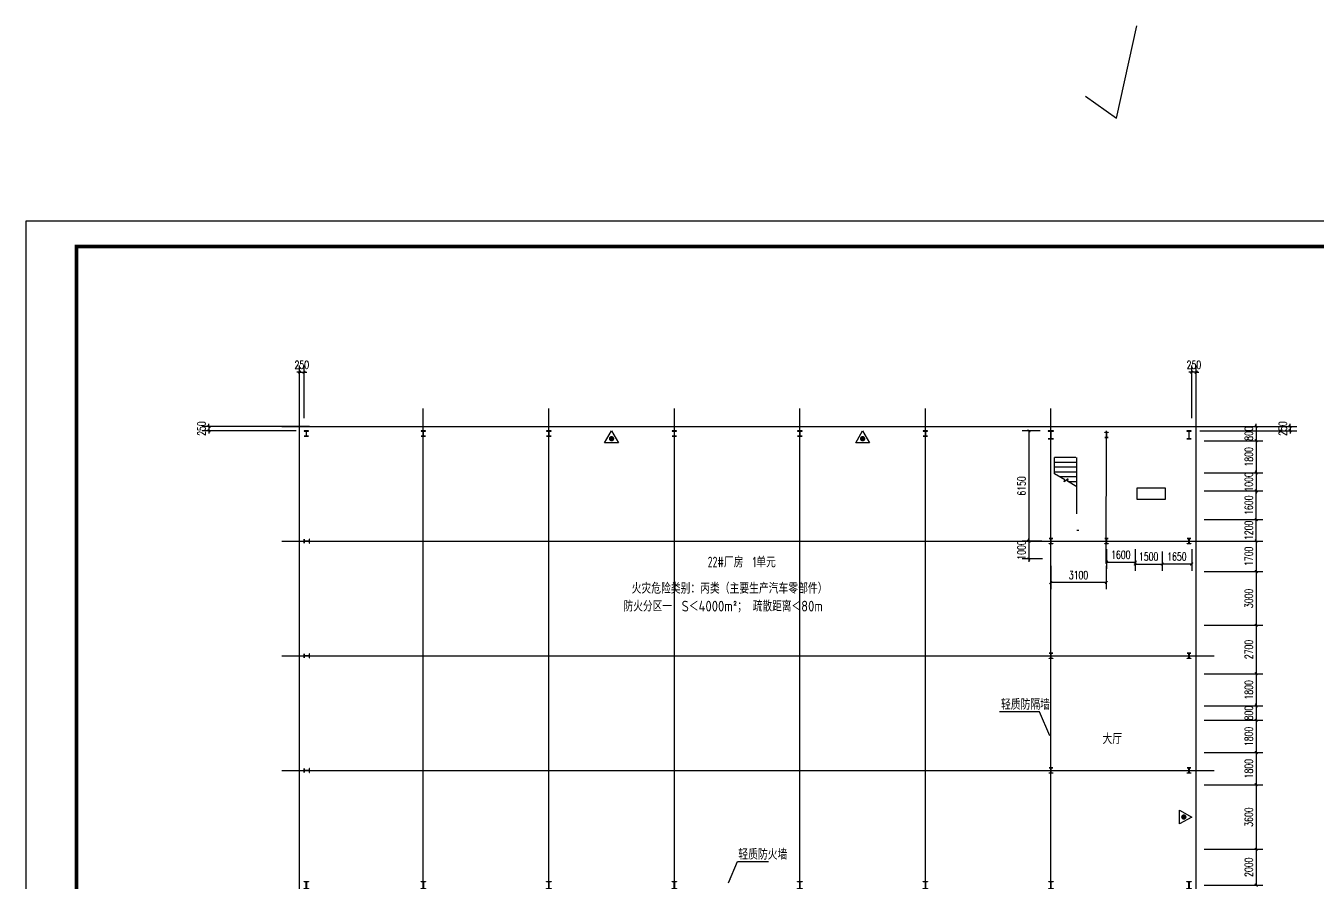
# Model space of a CAD drawing. Extents: x 180850 to 1399066, y 48356 to 327880.
# Drawn here: x 307089 to 379159, y 280041 to 327880 of the extents above; entities that cross this region are included whole.
import ezdxf
from ezdxf.enums import TextEntityAlignment as Align

# ---------------------------------------------------------------- set-up
doc = ezdxf.new("R2010")
doc.units = 0
doc.header["$LTSCALE"] = 1000
for name, color, linetype in [('AXIS', 3, 'Continuous'), ('DOTE', 1, 'Continuous'), ('GZ', 50, 'Continuous'), ('Gzd', 1, 'Continuous'), ('LVTRY', 6, 'Continuous'), ('PUB_TITLE', 4, 'Continuous'), ('REIN', 1, 'Continuous'), ('STAIR', 2, 'Continuous'), ('TEXT', 7, 'Continuous')]:
    doc.layers.add(name, color=color, linetype=linetype)
doc.styles.add('_TCH_DIM_T3', font='SIMPLEX', dxfattribs={"width": 0.705882, "bigfont": 'GBCBIG'})
doc.styles.get("Standard").update_dxf_attribs({"font": 'gbenor.shx', "bigfont": 'gbcbig.shx'})
doc.styles.add('TSSD_Norm', font='tssdeng.shx', dxfattribs={"bigfont": 'hztxt.shx'})
doc.dimstyles.new('_TCH_ARCH&&150', dxfattribs={"dimtxt": 446.25, "dimasz": 150, "dimexe": 375, "dimexo": 450, "dimgap": 189.375, "dimtad": 1, "dimdec": 0, "dimzin": 0, "dimdsep": 46, "dimtxsty": '_TCH_DIM_T3', "dimblk": 'ARCHTICK', "dimcen": 0.09, "dimclrd": 3, "dimclre": 3, "dimclrt": 7, "dimazin": 2, "dimtfac": 1, "dimtdec": 0, "dimtix": 1, "dimtmove": 2, "dimatfit": 3, "dimfxl": 1, "dimtolj": 1, "dimtzin": 0, "dimarcsym": 0})
doc.dimstyles.new('TCH-200-1', dxfattribs={"dimtxt": 595, "dimasz": 200, "dimexe": 500, "dimexo": 600, "dimgap": 252.5, "dimtad": 1, "dimdec": 0, "dimzin": 0, "dimdsep": 46, "dimtxsty": '_TCH_DIM_T3', "dimblk": 'ARCHTICK', "dimcen": 0.09, "dimclrd": 3, "dimclre": 3, "dimclrt": 7, "dimazin": 2, "dimtfac": 1, "dimtdec": 0, "dimtix": 1, "dimtmove": 2, "dimatfit": 3, "dimfxl": 1, "dimtolj": 1, "dimtzin": 0, "dimarcsym": 0})

# ---------------------------------------------------------------- blocks, each defined once
blk = doc.blocks.new('_ArchTick')
at = {"color": 0, "linetype": 'ByBlock', "const_width": 0.4}
blk.add_lwpolyline([(-0.5, -0.5), (0.5, 0.5)], dxfattribs=at)
blk = doc.blocks.new('*D475')
at = {"color": 3, "lineweight": -2, "transparency": 16777216}
for p, q in [((322356, 308555), (322206, 308555)), ((322356, 305980), (322356, 308930)), ((322356, 308555), (322606, 308555)), ((322606, 305980), (322606, 308930)), ((322606, 308555), (322756, 308555))]:
    blk.add_line(p, q, dxfattribs=at)
at = {"layer": 'Defpoints', "color": 0, "transparency": 16777216}
for p in [(322606, 308555), (322356, 305530), (322606, 305530)]:
    blk.add_point(p, dxfattribs=at)
at = {"color": 3, "lineweight": -2, "transparency": 16777216, "xscale": 150, "yscale": 150, "zscale": 150}
blk.add_blockref('_ArchTick', (322356, 308555), dxfattribs=at)
at = {"color": 3, "lineweight": -2, "transparency": 16777216, "xscale": 150, "yscale": 150, "zscale": 150, "rotation": 180}
blk.add_blockref('_ArchTick', (322606, 308555), dxfattribs=at)
at = {"color": 7, "transparency": 16777216, "insert": (322481, 308967), "char_height": 446.2, "attachment_point": 5, "style": '_TCH_DIM_T3'}
blk.add_mtext('\\A1;250', dxfattribs=at)
blk = doc.blocks.new('*D476')
at = {"color": 3, "lineweight": -2, "transparency": 16777216}
for p, q in [((372106, 308555), (371956, 308555)), ((372106, 305980), (372106, 308930)), ((372356, 308555), (372106, 308555)), ((372356, 305980), (372356, 308930)), ((372356, 308555), (372506, 308555))]:
    blk.add_line(p, q, dxfattribs=at)
at = {"layer": 'Defpoints', "color": 0, "transparency": 16777216}
for p in [(372106, 308555), (372106, 305530), (372356, 305530)]:
    blk.add_point(p, dxfattribs=at)
at = {"color": 3, "lineweight": -2, "transparency": 16777216, "xscale": 150, "yscale": 150, "zscale": 150}
blk.add_blockref('_ArchTick', (372106, 308555), dxfattribs=at)
at = {"color": 3, "lineweight": -2, "transparency": 16777216, "xscale": 150, "yscale": 150, "zscale": 150, "rotation": 180}
blk.add_blockref('_ArchTick', (372356, 308555), dxfattribs=at)
at = {"color": 7, "transparency": 16777216, "insert": (372231, 308967), "char_height": 446.2, "attachment_point": 5, "style": '_TCH_DIM_T3'}
blk.add_mtext('\\A1;250', dxfattribs=at)
blk = doc.blocks.new('*D477')
at = {"color": 3, "lineweight": -2, "transparency": 16777216}
for p, q in [((377596, 305530), (377596, 305680)), ((371806, 305530), (377971, 305530)), ((372556, 305280), (377971, 305280)), ((377596, 305530), (377596, 305280)), ((377596, 305280), (377596, 305130))]:
    blk.add_line(p, q, dxfattribs=at)
at = {"layer": 'Defpoints', "color": 0, "transparency": 16777216}
for p in [(371356, 305530), (372106, 305280), (377596, 305280)]:
    blk.add_point(p, dxfattribs=at)
at = {"color": 3, "lineweight": -2, "transparency": 16777216, "xscale": 150, "yscale": 150, "zscale": 150}
for p, rotation in [((377596, 305530), 270), ((377596, 305280), 90)]:
    blk.add_blockref('_ArchTick', p, dxfattribs=dict(at, rotation=rotation))
at = {"color": 7, "transparency": 16777216, "insert": (377184, 305405), "char_height": 446.2, "attachment_point": 5, "rotation": 90, "style": '_TCH_DIM_T3'}
blk.add_mtext('\\A1;250', dxfattribs=at)
blk = doc.blocks.new('*D1295')
at = {"color": 3, "lineweight": -2, "transparency": 16777216}
for p, q in [((317303, 305530), (317303, 305680)), ((322906, 305530), (316928, 305530)), ((322156, 305280), (316928, 305280)), ((317303, 305530), (317303, 305280)), ((317303, 305280), (317303, 305130))]:
    blk.add_line(p, q, dxfattribs=at)
at = {"layer": 'Defpoints', "color": 0, "transparency": 16777216}
for p in [(317303, 305280), (322606, 305280), (323356, 305530)]:
    blk.add_point(p, dxfattribs=at)
at = {"color": 3, "lineweight": -2, "transparency": 16777216, "xscale": 150, "yscale": 150, "zscale": 150}
for p, rotation in [((317303, 305530), 270), ((317303, 305280), 90)]:
    blk.add_blockref('_ArchTick', p, dxfattribs=dict(at, rotation=rotation))
at = {"color": 7, "transparency": 16777216, "insert": (316890, 305405), "char_height": 446.2, "attachment_point": 5, "rotation": 90, "style": '_TCH_DIM_T3'}
blk.add_mtext('\\A1;250', dxfattribs=at)
blk = doc.blocks.new('A$C0D6F3731')
for p, q in [((41500, 50250), (41740, 50250)), ((41500, 450), (41740, 450))]:
    blk.add_line(p, q)
at = {"layer": 'GZ'}
for points in [[(0, 50400), (250, 50400), (250, 50410), (132, 50410), (128, 50415), (128, 50685), (132, 50690), (250, 50690), (250, 50700), (0, 50700), (0, 50690), (118, 50690), (122, 50686), (122, 50415), (118, 50410), (0, 50410), (0, 50400)], [(6525, 50400), (6775, 50400), (6775, 50410), (6657, 50410), (6653, 50415), (6653, 50685), (6657, 50690), (6775, 50690), (6775, 50700), (6525, 50700), (6525, 50690), (6643, 50690), (6647, 50686), (6647, 50415), (6643, 50410), (6525, 50410), (6525, 50400)], [(13525, 50400), (13775, 50400), (13775, 50410), (13657, 50410), (13653, 50415), (13653, 50685), (13657, 50690), (13775, 50690), (13775, 50700), (13525, 50700), (13525, 50690), (13643, 50690), (13647, 50686), (13647, 50415), (13643, 50410), (13525, 50410), (13525, 50400)], [(20525, 50400), (20775, 50400), (20775, 50410), (20657, 50410), (20653, 50415), (20653, 50685), (20657, 50690), (20775, 50690), (20775, 50700), (20525, 50700), (20525, 50690), (20643, 50690), (20647, 50686), (20647, 50415), (20643, 50410), (20525, 50410), (20525, 50400)], [(27525, 50400), (27775, 50400), (27775, 50410), (27657, 50410), (27653, 50415), (27653, 50685), (27657, 50690), (27775, 50690), (27775, 50700), (27525, 50700), (27525, 50690), (27643, 50690), (27647, 50686), (27647, 50415), (27643, 50410), (27525, 50410), (27525, 50400)], [(34525, 50400), (34775, 50400), (34775, 50410), (34657, 50410), (34653, 50415), (34653, 50685), (34657, 50690), (34775, 50690), (34775, 50700), (34525, 50700), (34525, 50690), (34643, 50690), (34647, 50686), (34647, 50415), (34643, 50410), (34525, 50410), (34525, 50400)], [(41500, 50250), (41800, 50250), (41800, 50260), (41657, 50260), (41653, 50265), (41653, 50685), (41657, 50690), (41800, 50690), (41800, 50700), (41500, 50700), (41500, 50690), (41643, 50690), (41647, 50686), (41647, 50265), (41643, 50260), (41500, 50260), (41500, 50250)], [(44650, 50625), (44850, 50625), (44850, 50615), (44757, 50615), (44753, 50610), (44753, 50340), (44757, 50335), (44850, 50335), (44850, 50325), (44650, 50325), (44650, 50335), (44743, 50335), (44747, 50340), (44747, 50610), (44743, 50615), (44650, 50615), (44650, 50625)], [(49225, 50250), (49475, 50250), (49475, 50260), (49357, 50260), (49353, 50265), (49353, 50685), (49357, 50690), (49475, 50690), (49475, 50700), (49225, 50700), (49225, 50690), (49343, 50690), (49347, 50686), (49347, 50265), (49343, 50260), (49225, 50260), (49225, 50250)], [(41550, 44700), (41750, 44700), (41750, 44690), (41657, 44690), (41653, 44685), (41653, 44415), (41657, 44410), (41750, 44410), (41750, 44400), (41550, 44400), (41550, 44410), (41643, 44410), (41647, 44415), (41647, 44685), (41643, 44690), (41550, 44690), (41550, 44700)], [(44650, 44700), (44850, 44700), (44850, 44690), (44757, 44690), (44753, 44685), (44753, 44415), (44757, 44410), (44850, 44410), (44850, 44400), (44650, 44400), (44650, 44410), (44743, 44410), (44747, 44415), (44747, 44685), (44743, 44690), (44650, 44690), (44650, 44700)], [(49250, 44700), (49450, 44700), (49450, 44690), (49357, 44690), (49353, 44685), (49353, 44415), (49357, 44410), (49450, 44410), (49450, 44400), (49250, 44400), (49250, 44410), (49343, 44410), (49347, 44415), (49347, 44685), (49343, 44690), (49250, 44690), (49250, 44700)], [(0, 44660), (0, 44440), (10, 44440), (10, 44543), (15, 44547), (285, 44547), (290, 44543), (290, 44440), (300, 44440), (300, 44660), (290, 44660), (290, 44557), (286, 44553), (15, 44553), (10, 44557), (10, 44660), (0, 44660)], [(0, 38260), (0, 38040), (10, 38040), (10, 38143), (15, 38147), (285, 38147), (290, 38143), (290, 38040), (300, 38040), (300, 38260), (290, 38260), (290, 38157), (286, 38153), (15, 38153), (10, 38157), (10, 38260), (0, 38260)], [(41550, 38300), (41750, 38300), (41750, 38290), (41657, 38290), (41653, 38285), (41653, 38015), (41657, 38010), (41750, 38010), (41750, 38000), (41550, 38000), (41550, 38010), (41643, 38010), (41647, 38015), (41647, 38285), (41643, 38290), (41550, 38290), (41550, 38300)], [(49250, 38300), (49450, 38300), (49450, 38290), (49357, 38290), (49353, 38285), (49353, 38015), (49357, 38010), (49450, 38010), (49450, 38000), (49250, 38000), (49250, 38010), (49343, 38010), (49347, 38015), (49347, 38285), (49343, 38290), (49250, 38290), (49250, 38300)], [(0, 31860), (0, 31640), (10, 31640), (10, 31743), (15, 31747), (285, 31747), (290, 31743), (290, 31640), (300, 31640), (300, 31860), (290, 31860), (290, 31757), (286, 31753), (15, 31753), (10, 31757), (10, 31860), (0, 31860)], [(41550, 31900), (41750, 31900), (41750, 31890), (41657, 31890), (41653, 31885), (41653, 31615), (41657, 31610), (41750, 31610), (41750, 31600), (41550, 31600), (41550, 31610), (41643, 31610), (41647, 31615), (41647, 31885), (41643, 31890), (41550, 31890), (41550, 31900)], [(49250, 31900), (49450, 31900), (49450, 31890), (49357, 31890), (49353, 31885), (49353, 31615), (49357, 31610), (49450, 31610), (49450, 31600), (49250, 31600), (49250, 31610), (49343, 31610), (49347, 31615), (49347, 31885), (49343, 31890), (49250, 31890), (49250, 31900)], [(0, 25550), (250, 25550), (250, 25540), (132, 25540), (128, 25535), (128, 25165), (132, 25160), (250, 25160), (250, 25150), (0, 25150), (0, 25160), (118, 25160), (122, 25165), (122, 25535), (118, 25540), (0, 25540), (0, 25550)], [(6525, 25550), (6775, 25550), (6775, 25540), (6657, 25540), (6653, 25535), (6653, 25165), (6657, 25160), (6775, 25160), (6775, 25150), (6525, 25150), (6525, 25160), (6643, 25160), (6647, 25165), (6647, 25535), (6643, 25540), (6525, 25540), (6525, 25550)], [(13525, 25550), (13775, 25550), (13775, 25540), (13657, 25540), (13653, 25535), (13653, 25165), (13657, 25160), (13775, 25160), (13775, 25150), (13525, 25150), (13525, 25160), (13643, 25160), (13647, 25165), (13647, 25535), (13643, 25540), (13525, 25540), (13525, 25550)], [(20525, 25550), (20775, 25550), (20775, 25540), (20657, 25540), (20653, 25535), (20653, 25165), (20657, 25160), (20775, 25160), (20775, 25150), (20525, 25150), (20525, 25160), (20643, 25160), (20647, 25165), (20647, 25535), (20643, 25540), (20525, 25540), (20525, 25550)], [(27525, 25550), (27775, 25550), (27775, 25540), (27657, 25540), (27653, 25535), (27653, 25165), (27657, 25160), (27775, 25160), (27775, 25150), (27525, 25150), (27525, 25160), (27643, 25160), (27647, 25165), (27647, 25535), (27643, 25540), (27525, 25540), (27525, 25550)], [(34525, 25550), (34775, 25550), (34775, 25540), (34657, 25540), (34653, 25535), (34653, 25165), (34657, 25160), (34775, 25160), (34775, 25150), (34525, 25150), (34525, 25160), (34643, 25160), (34647, 25165), (34647, 25535), (34643, 25540), (34525, 25540), (34525, 25550)], [(41525, 25550), (41775, 25550), (41775, 25540), (41657, 25540), (41653, 25535), (41653, 25165), (41657, 25160), (41775, 25160), (41775, 25150), (41525, 25150), (41525, 25160), (41643, 25160), (41647, 25165), (41647, 25535), (41643, 25540), (41525, 25540), (41525, 25550)], [(49225, 25550), (49475, 25550), (49475, 25540), (49357, 25540), (49353, 25535), (49353, 25165), (49357, 25160), (49475, 25160), (49475, 25150), (49225, 25150), (49225, 25160), (49343, 25160), (49347, 25165), (49347, 25535), (49343, 25540), (49225, 25540), (49225, 25550)], [(0, 19060), (0, 18840), (10, 18840), (10, 18943), (15, 18947), (285, 18947), (290, 18943), (290, 18840), (300, 18840), (300, 19060), (290, 19060), (290, 18957), (286, 18953), (15, 18953), (10, 18957), (10, 19060), (0, 19060)], [(41550, 19100), (41750, 19100), (41750, 19090), (41657, 19090), (41653, 19085), (41653, 18815), (41657, 18810), (41750, 18810), (41750, 18800), (41550, 18800), (41550, 18810), (41643, 18810), (41647, 18815), (41647, 19085), (41643, 19090), (41550, 19090), (41550, 19100)], [(49250, 19100), (49450, 19100), (49450, 19090), (49357, 19090), (49353, 19085), (49353, 18815), (49357, 18810), (49450, 18810), (49450, 18800), (49250, 18800), (49250, 18810), (49343, 18810), (49347, 18815), (49347, 19085), (49343, 19090), (49250, 19090), (49250, 19100)], [(0, 12440), (0, 12660), (10, 12660), (10, 12557), (15, 12553), (285, 12553), (290, 12557), (290, 12660), (300, 12660), (300, 12440), (290, 12440), (290, 12543), (286, 12547), (15, 12547), (10, 12543), (10, 12440), (0, 12440)], [(41550, 12400), (41750, 12400), (41750, 12410), (41657, 12410), (41653, 12415), (41653, 12685), (41657, 12690), (41750, 12690), (41750, 12700), (41550, 12700), (41550, 12690), (41643, 12690), (41647, 12685), (41647, 12415), (41643, 12410), (41550, 12410), (41550, 12400)], [(49250, 12400), (49450, 12400), (49450, 12410), (49357, 12410), (49353, 12415), (49353, 12685), (49357, 12690), (49450, 12690), (49450, 12700), (49250, 12700), (49250, 12690), (49343, 12690), (49347, 12685), (49347, 12415), (49343, 12410), (49250, 12410), (49250, 12400)], [(0, 6040), (0, 6260), (10, 6260), (10, 6157), (15, 6153), (285, 6153), (290, 6157), (290, 6260), (300, 6260), (300, 6040), (290, 6040), (290, 6143), (286, 6147), (15, 6147), (10, 6143), (10, 6040), (0, 6040)], [(41550, 6000), (41750, 6000), (41750, 6010), (41657, 6010), (41653, 6015), (41653, 6285), (41657, 6290), (41750, 6290), (41750, 6300), (41550, 6300), (41550, 6290), (41643, 6290), (41647, 6285), (41647, 6015), (41643, 6010), (41550, 6010), (41550, 6000)], [(44650, 6000), (44850, 6000), (44850, 6010), (44757, 6010), (44753, 6015), (44753, 6285), (44757, 6290), (44850, 6290), (44850, 6300), (44650, 6300), (44650, 6290), (44743, 6290), (44747, 6285), (44747, 6015), (44743, 6010), (44650, 6010), (44650, 6000)], [(49250, 6000), (49450, 6000), (49450, 6010), (49357, 6010), (49353, 6015), (49353, 6285), (49357, 6290), (49450, 6290), (49450, 6300), (49250, 6300), (49250, 6290), (49343, 6290), (49347, 6285), (49347, 6015), (49343, 6010), (49250, 6010), (49250, 6000)], [(0, 300), (250, 300), (250, 290), (132, 290), (128, 285), (128, 15), (132, 10), (250, 10), (250, 0), (0, 0), (0, 10), (118, 10), (122, 14), (122, 285), (118, 290), (0, 290), (0, 300)], [(6525, 300), (6775, 300), (6775, 290), (6657, 290), (6653, 285), (6653, 15), (6657, 10), (6775, 10), (6775, 0), (6525, 0), (6525, 10), (6643, 10), (6647, 14), (6647, 285), (6643, 290), (6525, 290), (6525, 300)], [(13525, 300), (13775, 300), (13775, 290), (13657, 290), (13653, 285), (13653, 15), (13657, 10), (13775, 10), (13775, 0), (13525, 0), (13525, 10), (13643, 10), (13647, 14), (13647, 285), (13643, 290), (13525, 290), (13525, 300)], [(20525, 300), (20775, 300), (20775, 290), (20657, 290), (20653, 285), (20653, 15), (20657, 10), (20775, 10), (20775, 0), (20525, 0), (20525, 10), (20643, 10), (20647, 14), (20647, 285), (20643, 290), (20525, 290), (20525, 300)], [(27525, 300), (27775, 300), (27775, 290), (27657, 290), (27653, 285), (27653, 15), (27657, 10), (27775, 10), (27775, 0), (27525, 0), (27525, 10), (27643, 10), (27647, 14), (27647, 285), (27643, 290), (27525, 290), (27525, 300)], [(34525, 300), (34775, 300), (34775, 290), (34657, 290), (34653, 285), (34653, 15), (34657, 10), (34775, 10), (34775, 0), (34525, 0), (34525, 10), (34643, 10), (34647, 14), (34647, 285), (34643, 290), (34525, 290), (34525, 300)], [(41500, 450), (41800, 450), (41800, 440), (41657, 440), (41653, 435), (41653, 15), (41657, 10), (41800, 10), (41800, 0), (41500, 0), (41500, 10), (41643, 10), (41647, 14), (41647, 435), (41643, 440), (41500, 440), (41500, 450)], [(44650, 75), (44850, 75), (44850, 85), (44757, 85), (44753, 90), (44753, 360), (44757, 365), (44850, 365), (44850, 375), (44650, 375), (44650, 365), (44743, 365), (44747, 360), (44747, 90), (44743, 85), (44650, 85), (44650, 75)], [(49225, 450), (49475, 450), (49475, 440), (49357, 440), (49353, 435), (49353, 15), (49357, 10), (49475, 10), (49475, 0), (49225, 0), (49225, 10), (49343, 10), (49347, 14), (49347, 435), (49343, 440), (49225, 440), (49225, 450)]]:
    blk.add_lwpolyline(points, close=True, dxfattribs=at)
blk = doc.blocks.new('*D1978')
at = {"color": 3, "lineweight": -2, "transparency": 16777216}
for p, q in [((364245, 297747), (364245, 296442)), ((367345, 297747), (367345, 296442)), ((367345, 296817), (364245, 296817))]:
    blk.add_line(p, q, dxfattribs=at)
at = {"layer": 'Defpoints', "color": 0, "transparency": 16777216}
for p in [(364245, 298197), (367345, 298197), (364245, 296817)]:
    blk.add_point(p, dxfattribs=at)
at = {"color": 3, "lineweight": -2, "transparency": 16777216, "xscale": 150, "yscale": 150, "zscale": 150}
for p, rotation in [((364245, 296817), 179.9999999933299), ((367345, 296817), 359.9999999933299)]:
    blk.add_blockref('_ArchTick', p, dxfattribs=dict(at, rotation=rotation))
at = {"color": 7, "transparency": 16777216, "insert": (365795, 297230), "char_height": 446.2, "attachment_point": 5, "rotation": 360, "style": '_TCH_DIM_T3'}
blk.add_mtext('\\A1;3100', dxfattribs=at)
blk = doc.blocks.new('*D1979')
at = {"color": 3, "lineweight": -2, "transparency": 16777216}
for p, q in [((372806, 302930), (376077, 302930)), ((375702, 302930), (375702, 303080)), ((375702, 302930), (375702, 301930)), ((372806, 301930), (376077, 301930)), ((375702, 301930), (375702, 301780))]:
    blk.add_line(p, q, dxfattribs=at)
at = {"layer": 'Defpoints', "color": 0, "transparency": 16777216}
for p in [(372356, 302930), (372356, 301930), (375702, 301930)]:
    blk.add_point(p, dxfattribs=at)
at = {"color": 3, "lineweight": -2, "transparency": 16777216, "xscale": 150, "yscale": 150, "zscale": 150}
for p, rotation in [((375702, 302930), 270), ((375702, 301930), 90)]:
    blk.add_blockref('_ArchTick', p, dxfattribs=dict(at, rotation=rotation))
at = {"color": 7, "transparency": 16777216, "insert": (375290, 302430), "char_height": 446.2, "attachment_point": 5, "rotation": 90, "style": '_TCH_DIM_T3'}
blk.add_mtext('\\A1;1000', dxfattribs=at)
blk = doc.blocks.new('*D1980')
at = {"color": 3, "lineweight": -2, "transparency": 16777216}
for p, q in [((375702, 305530), (375702, 305680)), ((372806, 305530), (376077, 305530)), ((375702, 305530), (375702, 304730)), ((372806, 304730), (376077, 304730)), ((375702, 304730), (375702, 304580))]:
    blk.add_line(p, q, dxfattribs=at)
at = {"layer": 'Defpoints', "color": 0, "transparency": 16777216}
for p in [(372356, 305530), (372356, 304730), (375702, 304730)]:
    blk.add_point(p, dxfattribs=at)
at = {"color": 3, "lineweight": -2, "transparency": 16777216, "xscale": 150, "yscale": 150, "zscale": 150}
for p, rotation in [((375702, 305530), 270), ((375702, 304730), 90)]:
    blk.add_blockref('_ArchTick', p, dxfattribs=dict(at, rotation=rotation))
at = {"color": 7, "transparency": 16777216, "insert": (375290, 305130), "char_height": 446.2, "attachment_point": 5, "rotation": 90, "style": '_TCH_DIM_T3'}
blk.add_mtext('\\A1;800', dxfattribs=at)
blk = doc.blocks.new('*D1981')
at = {"color": 3, "lineweight": -2, "transparency": 16777216}
for p, q in [((372806, 304730), (376077, 304730)), ((375702, 304730), (375702, 302930)), ((372806, 302930), (376077, 302930))]:
    blk.add_line(p, q, dxfattribs=at)
at = {"layer": 'Defpoints', "color": 0, "transparency": 16777216}
for p in [(372356, 304730), (372356, 302930), (375702, 302930)]:
    blk.add_point(p, dxfattribs=at)
at = {"color": 3, "lineweight": -2, "transparency": 16777216, "xscale": 150, "yscale": 150, "zscale": 150}
for p, rotation in [((375702, 304730), 90), ((375702, 302930), 270)]:
    blk.add_blockref('_ArchTick', p, dxfattribs=dict(at, rotation=rotation))
at = {"color": 7, "transparency": 16777216, "insert": (375290, 303830), "char_height": 446.2, "attachment_point": 5, "rotation": 90, "style": '_TCH_DIM_T3'}
blk.add_mtext('\\A1;1800', dxfattribs=at)
blk = doc.blocks.new('*D1982')
at = {"color": 3, "lineweight": -2, "transparency": 16777216}
for p, q in [((372806, 301930), (376077, 301930)), ((375702, 300330), (375702, 301930)), ((372806, 300330), (376077, 300330))]:
    blk.add_line(p, q, dxfattribs=at)
at = {"layer": 'Defpoints', "color": 0, "transparency": 16777216}
for p in [(372356, 301930), (375702, 301930), (372356, 300330)]:
    blk.add_point(p, dxfattribs=at)
at = {"color": 3, "lineweight": -2, "transparency": 16777216, "xscale": 150, "yscale": 150, "zscale": 150}
for p, rotation in [((375702, 301930), 90), ((375702, 300330), 270)]:
    blk.add_blockref('_ArchTick', p, dxfattribs=dict(at, rotation=rotation))
at = {"color": 7, "transparency": 16777216, "insert": (375290, 301130), "char_height": 446.2, "attachment_point": 5, "rotation": 90, "style": '_TCH_DIM_T3'}
blk.add_mtext('\\A1;1600', dxfattribs=at)
blk = doc.blocks.new('*D1983')
at = {"color": 3, "lineweight": -2, "transparency": 16777216}
for p, q in [((372806, 300330), (376077, 300330)), ((375702, 300330), (375702, 300480)), ((375702, 299130), (375702, 300330)), ((372806, 299130), (376077, 299130)), ((375702, 299130), (375702, 298980))]:
    blk.add_line(p, q, dxfattribs=at)
at = {"layer": 'Defpoints', "color": 0, "transparency": 16777216}
for p in [(372356, 300330), (375702, 300330), (372356, 299130)]:
    blk.add_point(p, dxfattribs=at)
at = {"color": 3, "lineweight": -2, "transparency": 16777216, "xscale": 150, "yscale": 150, "zscale": 150}
for p, rotation in [((375702, 300330), 270), ((375702, 299130), 90)]:
    blk.add_blockref('_ArchTick', p, dxfattribs=dict(at, rotation=rotation))
at = {"color": 7, "transparency": 16777216, "insert": (375290, 299730), "char_height": 446.2, "attachment_point": 5, "rotation": 90, "style": '_TCH_DIM_T3'}
blk.add_mtext('\\A1;1200', dxfattribs=at)
blk = doc.blocks.new('*D1984')
at = {"color": 3, "lineweight": -2, "transparency": 16777216}
for p, q in [((367356, 298686), (367356, 297580)), ((368956, 298686), (368956, 297580)), ((367356, 297955), (368956, 297955))]:
    blk.add_line(p, q, dxfattribs=at)
at = {"layer": 'Defpoints', "color": 0, "transparency": 16777216}
for p in [(367356, 299136), (368956, 299136), (368956, 297955)]:
    blk.add_point(p, dxfattribs=at)
at = {"color": 3, "lineweight": -2, "transparency": 16777216, "xscale": 150, "yscale": 150, "zscale": 150, "rotation": 180}
blk.add_blockref('_ArchTick', (367356, 297955), dxfattribs=at)
at = {"color": 3, "lineweight": -2, "transparency": 16777216, "xscale": 150, "yscale": 150, "zscale": 150}
blk.add_blockref('_ArchTick', (368956, 297955), dxfattribs=at)
at = {"color": 7, "transparency": 16777216, "insert": (368156, 298368), "char_height": 446.2, "attachment_point": 5, "style": '_TCH_DIM_T3'}
blk.add_mtext('\\A1;1600', dxfattribs=at)
blk = doc.blocks.new('*D1985')
at = {"color": 3, "lineweight": -2, "transparency": 16777216}
for p, q in [((370456, 298555), (370456, 297475)), ((372106, 298680), (372106, 297475)), ((372106, 297850), (370456, 297850))]:
    blk.add_line(p, q, dxfattribs=at)
at = {"layer": 'Defpoints', "color": 0, "transparency": 16777216}
for p in [(372106, 299130), (370456, 299005), (370456, 297850)]:
    blk.add_point(p, dxfattribs=at)
at = {"color": 3, "lineweight": -2, "transparency": 16777216, "xscale": 150, "yscale": 150, "zscale": 150}
for p, rotation in [((370456, 297850), 180.0000000033351), ((372106, 297850), 3.335092202405576e-09)]:
    blk.add_blockref('_ArchTick', p, dxfattribs=dict(at, rotation=rotation))
at = {"color": 7, "transparency": 16777216, "insert": (371281, 298263), "char_height": 446.2, "attachment_point": 5, "rotation": 0, "style": '_TCH_DIM_T3'}
blk.add_mtext('\\A1;1650', dxfattribs=at)
blk = doc.blocks.new('*D1986')
at = {"color": 3, "lineweight": -2, "transparency": 16777216}
for p, q in [((368956, 298555), (368956, 297475)), ((370456, 298555), (370456, 297475)), ((368956, 297850), (370456, 297850))]:
    blk.add_line(p, q, dxfattribs=at)
at = {"layer": 'Defpoints', "color": 0, "transparency": 16777216}
for p in [(368956, 299005), (370456, 299005), (370456, 297850)]:
    blk.add_point(p, dxfattribs=at)
at = {"color": 3, "lineweight": -2, "transparency": 16777216, "xscale": 150, "yscale": 150, "zscale": 150, "rotation": 180}
blk.add_blockref('_ArchTick', (368956, 297850), dxfattribs=at)
at = {"color": 3, "lineweight": -2, "transparency": 16777216, "xscale": 150, "yscale": 150, "zscale": 150}
blk.add_blockref('_ArchTick', (370456, 297850), dxfattribs=at)
at = {"color": 7, "transparency": 16777216, "insert": (369706, 298263), "char_height": 446.2, "attachment_point": 5, "style": '_TCH_DIM_T3'}
blk.add_mtext('\\A1;1500', dxfattribs=at)
blk = doc.blocks.new('*D1987')
at = {"color": 3, "lineweight": -2, "transparency": 16777216}
for p, q in [((363656, 305280), (362658, 305280)), ((363032, 305280), (363032, 299130)), ((363722, 299130), (362658, 299130))]:
    blk.add_line(p, q, dxfattribs=at)
at = {"layer": 'Defpoints', "color": 0, "transparency": 16777216}
for p in [(364106, 305280), (363032, 299130), (364172, 299130)]:
    blk.add_point(p, dxfattribs=at)
at = {"color": 3, "lineweight": -2, "transparency": 16777216, "xscale": 150, "yscale": 150, "zscale": 150}
for p, rotation in [((363032, 305280), 90), ((363032, 299130), 270)]:
    blk.add_blockref('_ArchTick', p, dxfattribs=dict(at, rotation=rotation))
at = {"color": 7, "transparency": 16777216, "insert": (362620, 302205), "char_height": 446.2, "attachment_point": 5, "rotation": 90, "style": '_TCH_DIM_T3'}
blk.add_mtext('\\A1;6150', dxfattribs=at)
blk = doc.blocks.new('*D1988')
at = {"color": 3, "lineweight": -2, "transparency": 16777216}
for p, q in [((363746, 299130), (362646, 299130)), ((363021, 299130), (363021, 299280)), ((363021, 299130), (363021, 298130)), ((363795, 298130), (362646, 298130)), ((363021, 298130), (363021, 297980))]:
    blk.add_line(p, q, dxfattribs=at)
at = {"layer": 'Defpoints', "color": 0, "transparency": 16777216}
for p in [(364196, 299130), (363021, 298130), (364245, 298130)]:
    blk.add_point(p, dxfattribs=at)
at = {"color": 3, "lineweight": -2, "transparency": 16777216, "xscale": 150, "yscale": 150, "zscale": 150}
for p, rotation in [((363021, 299130), 270), ((363021, 298130), 90)]:
    blk.add_blockref('_ArchTick', p, dxfattribs=dict(at, rotation=rotation))
at = {"color": 7, "transparency": 16777216, "insert": (362609, 298630), "char_height": 446.2, "attachment_point": 5, "rotation": 90, "style": '_TCH_DIM_T3'}
blk.add_mtext('\\A1;1000', dxfattribs=at)
blk = doc.blocks.new('*D1989')
at = {"color": 3, "lineweight": -2, "transparency": 16777216}
for p, q in [((372806, 299130), (376077, 299130)), ((375702, 299130), (375702, 297430)), ((372806, 297430), (376077, 297430))]:
    blk.add_line(p, q, dxfattribs=at)
at = {"layer": 'Defpoints', "color": 0, "transparency": 16777216}
for p in [(372356, 299130), (372356, 297430), (375702, 297430)]:
    blk.add_point(p, dxfattribs=at)
at = {"color": 3, "lineweight": -2, "transparency": 16777216, "xscale": 150, "yscale": 150, "zscale": 150}
for p, rotation in [((375702, 299130), 90), ((375702, 297430), 270)]:
    blk.add_blockref('_ArchTick', p, dxfattribs=dict(at, rotation=rotation))
at = {"color": 7, "transparency": 16777216, "insert": (375290, 298280), "char_height": 446.2, "attachment_point": 5, "rotation": 90, "style": '_TCH_DIM_T3'}
blk.add_mtext('\\A1;1700', dxfattribs=at)
blk = doc.blocks.new('*D1990')
at = {"color": 3, "lineweight": -2, "transparency": 16777216}
for p, q in [((372806, 297430), (376077, 297430)), ((375702, 297430), (375702, 294430)), ((372806, 294430), (376077, 294430))]:
    blk.add_line(p, q, dxfattribs=at)
at = {"layer": 'Defpoints', "color": 0, "transparency": 16777216}
for p in [(372356, 297430), (372356, 294430), (375702, 294430)]:
    blk.add_point(p, dxfattribs=at)
at = {"color": 3, "lineweight": -2, "transparency": 16777216, "xscale": 150, "yscale": 150, "zscale": 150}
for p, rotation in [((375702, 297430), 90), ((375702, 294430), 270)]:
    blk.add_blockref('_ArchTick', p, dxfattribs=dict(at, rotation=rotation))
at = {"color": 7, "transparency": 16777216, "insert": (375290, 295930), "char_height": 446.2, "attachment_point": 5, "rotation": 90, "style": '_TCH_DIM_T3'}
blk.add_mtext('\\A1;3000', dxfattribs=at)
blk = doc.blocks.new('*D1991')
at = {"color": 3, "lineweight": -2, "transparency": 16777216}
for p, q in [((372806, 294430), (376077, 294430)), ((375702, 294430), (375702, 291730)), ((372806, 291730), (376077, 291730))]:
    blk.add_line(p, q, dxfattribs=at)
at = {"layer": 'Defpoints', "color": 0, "transparency": 16777216}
for p in [(372356, 294430), (372356, 291730), (375702, 291730)]:
    blk.add_point(p, dxfattribs=at)
at = {"color": 3, "lineweight": -2, "transparency": 16777216, "xscale": 150, "yscale": 150, "zscale": 150}
for p, rotation in [((375702, 294430), 90), ((375702, 291730), 270)]:
    blk.add_blockref('_ArchTick', p, dxfattribs=dict(at, rotation=rotation))
at = {"color": 7, "transparency": 16777216, "insert": (375290, 293080), "char_height": 446.2, "attachment_point": 5, "rotation": 90, "style": '_TCH_DIM_T3'}
blk.add_mtext('\\A1;2700', dxfattribs=at)
blk = doc.blocks.new('*D1992')
at = {"color": 3, "lineweight": -2, "transparency": 16777216}
for p, q in [((372806, 291730), (376077, 291730)), ((375702, 291730), (375702, 289930)), ((372806, 289930), (376077, 289930))]:
    blk.add_line(p, q, dxfattribs=at)
at = {"layer": 'Defpoints', "color": 0, "transparency": 16777216}
for p in [(372356, 291730), (372356, 289930), (375702, 289930)]:
    blk.add_point(p, dxfattribs=at)
at = {"color": 3, "lineweight": -2, "transparency": 16777216, "xscale": 150, "yscale": 150, "zscale": 150}
for p, rotation in [((375702, 291730), 90), ((375702, 289930), 270)]:
    blk.add_blockref('_ArchTick', p, dxfattribs=dict(at, rotation=rotation))
at = {"color": 7, "transparency": 16777216, "insert": (375290, 290830), "char_height": 446.2, "attachment_point": 5, "rotation": 90, "style": '_TCH_DIM_T3'}
blk.add_mtext('\\A1;1800', dxfattribs=at)
blk = doc.blocks.new('*D1993')
at = {"color": 3, "lineweight": -2, "transparency": 16777216}
for p, q in [((372806, 289930), (376077, 289930)), ((375702, 289930), (375702, 290080)), ((375702, 289930), (375702, 289130)), ((372806, 289130), (376077, 289130)), ((375702, 289130), (375702, 288980))]:
    blk.add_line(p, q, dxfattribs=at)
at = {"layer": 'Defpoints', "color": 0, "transparency": 16777216}
for p in [(372356, 289930), (372356, 289130), (375702, 289130)]:
    blk.add_point(p, dxfattribs=at)
at = {"color": 3, "lineweight": -2, "transparency": 16777216, "xscale": 150, "yscale": 150, "zscale": 150}
for p, rotation in [((375702, 289930), 270), ((375702, 289130), 90)]:
    blk.add_blockref('_ArchTick', p, dxfattribs=dict(at, rotation=rotation))
at = {"color": 7, "transparency": 16777216, "insert": (375290, 289530), "char_height": 446.2, "attachment_point": 5, "rotation": 90, "style": '_TCH_DIM_T3'}
blk.add_mtext('\\A1;800', dxfattribs=at)
blk = doc.blocks.new('*D1994')
at = {"color": 3, "lineweight": -2, "transparency": 16777216}
for p, q in [((372806, 289130), (376077, 289130)), ((375702, 289130), (375702, 287330)), ((372806, 287330), (376077, 287330))]:
    blk.add_line(p, q, dxfattribs=at)
at = {"layer": 'Defpoints', "color": 0, "transparency": 16777216}
for p in [(372356, 289130), (372356, 287330), (375702, 287330)]:
    blk.add_point(p, dxfattribs=at)
at = {"color": 3, "lineweight": -2, "transparency": 16777216, "xscale": 150, "yscale": 150, "zscale": 150}
for p, rotation in [((375702, 289130), 90), ((375702, 287330), 270)]:
    blk.add_blockref('_ArchTick', p, dxfattribs=dict(at, rotation=rotation))
at = {"color": 7, "transparency": 16777216, "insert": (375290, 288230), "char_height": 446.2, "attachment_point": 5, "rotation": 90, "style": '_TCH_DIM_T3'}
blk.add_mtext('\\A1;1800', dxfattribs=at)
blk = doc.blocks.new('*D1995')
at = {"color": 3, "lineweight": -2, "transparency": 16777216}
for p, q in [((372806, 287330), (376077, 287330)), ((375702, 287330), (375702, 285530)), ((372806, 285530), (376077, 285530))]:
    blk.add_line(p, q, dxfattribs=at)
at = {"layer": 'Defpoints', "color": 0, "transparency": 16777216}
for p in [(372356, 287330), (372356, 285530), (375702, 285530)]:
    blk.add_point(p, dxfattribs=at)
at = {"color": 3, "lineweight": -2, "transparency": 16777216, "xscale": 150, "yscale": 150, "zscale": 150}
for p, rotation in [((375702, 287330), 90), ((375702, 285530), 270)]:
    blk.add_blockref('_ArchTick', p, dxfattribs=dict(at, rotation=rotation))
at = {"color": 7, "transparency": 16777216, "insert": (375290, 286430), "char_height": 446.2, "attachment_point": 5, "rotation": 90, "style": '_TCH_DIM_T3'}
blk.add_mtext('\\A1;1800', dxfattribs=at)
blk = doc.blocks.new('*D1996')
at = {"color": 3, "lineweight": -2, "transparency": 16777216}
for p, q in [((372806, 285530), (376077, 285530)), ((375702, 285530), (375702, 281930)), ((372806, 281930), (376077, 281930))]:
    blk.add_line(p, q, dxfattribs=at)
at = {"layer": 'Defpoints', "color": 0, "transparency": 16777216}
for p in [(372356, 285530), (372356, 281930), (375702, 281930)]:
    blk.add_point(p, dxfattribs=at)
at = {"color": 3, "lineweight": -2, "transparency": 16777216, "xscale": 150, "yscale": 150, "zscale": 150}
for p, rotation in [((375702, 285530), 90), ((375702, 281930), 270)]:
    blk.add_blockref('_ArchTick', p, dxfattribs=dict(at, rotation=rotation))
at = {"color": 7, "transparency": 16777216, "insert": (375290, 283730), "char_height": 446.2, "attachment_point": 5, "rotation": 90, "style": '_TCH_DIM_T3'}
blk.add_mtext('\\A1;3600', dxfattribs=at)
blk = doc.blocks.new('*D1997')
at = {"color": 3, "lineweight": -2, "transparency": 16777216}
for p, q in [((372806, 281930), (376077, 281930)), ((375702, 281930), (375702, 279930)), ((372806, 279930), (376077, 279930))]:
    blk.add_line(p, q, dxfattribs=at)
at = {"layer": 'Defpoints', "color": 0, "transparency": 16777216}
for p in [(372356, 281930), (372356, 279930), (375702, 279930)]:
    blk.add_point(p, dxfattribs=at)
at = {"color": 3, "lineweight": -2, "transparency": 16777216, "xscale": 150, "yscale": 150, "zscale": 150}
for p, rotation in [((375702, 281930), 90), ((375702, 279930), 270)]:
    blk.add_blockref('_ArchTick', p, dxfattribs=dict(at, rotation=rotation))
at = {"color": 7, "transparency": 16777216, "insert": (375290, 280930), "char_height": 446.2, "attachment_point": 5, "rotation": 90, "style": '_TCH_DIM_T3'}
blk.add_mtext('\\A1;2000', dxfattribs=at)

msp = doc.modelspace()

# ---------------------------------------------------------------- linework, layer by layer
for p, q in [((367918.88, 322719.45), (369044.38, 327879.7)), ((366182, 323953.95), (367918.88, 322719.45))]:
    msp.add_line(p, q)
at = {"layer": 'AXIS'}
for p, q in [((363619.11, 289607.73), (361386.7, 289607.73)), ((346781.06, 281243.4), (348513.46, 281243.4))]:
    msp.add_line(p, q, dxfattribs=at)
at = {"layer": 'DOTE'}
for p, q in [((322356.23, 253330.31), (322356.23, 306530.31)), ((329256.23, 253330.31), (329256.23, 306530.31)), ((336256.23, 253330.31), (336256.23, 306530.31)), ((343256.23, 253330.31), (343256.23, 306530.31)), ((350256.23, 253330.31), (350256.23, 306530.31)), ((357256.23, 253330.31), (357256.23, 306530.31)), ((364256.23, 253330.31), (364256.23, 306530.31)), ((372356.23, 253330.31), (372356.23, 306530.31)), ((321356.23, 305530.31), (373356.23, 305530.31)), ((367344.93, 297974.36), (367356.23, 305280.31)), ((321356.23, 299130.31), (373356.23, 299130.31)), ((321356.23, 292730.31), (373356.23, 292730.31)), ((321356.23, 286330.31), (373356.23, 286330.31))]:
    msp.add_line(p, q, dxfattribs=at)
at = {"layer": 'Gzd'}
for points in [[(339756.23, 305280.31), (340143.46, 304609.6), (339368.99, 304609.6)], [(353756.23, 305280.31), (354143.46, 304609.6), (353368.99, 304609.6)], [(372106.23, 283730.31), (371435.52, 283343.08), (371435.52, 284117.54)]]:
    msp.add_lwpolyline(points, close=True, dxfattribs=at)
at = {"layer": 'LVTRY'}
msp.add_lwpolyline([(370653.64, 302075.04), (369053.64, 302075.04), (369053.64, 301475.04), (370653.64, 301475.04)], close=True, dxfattribs=at)
at = {"layer": 'PUB_TITLE'}
msp.add_lwpolyline([(307089.48, 232984.16), (425889.48, 232984.16), (425889.48, 316984.16), (307089.48, 316984.16)], close=True, dxfattribs=at)
at = {"layer": 'PUB_TITLE', "const_width": 212.12}
msp.add_lwpolyline([(309909.8, 234398.34), (309909.8, 315569.98), (423889.48, 315569.98), (423889.48, 234398.34)], close=True, dxfattribs=at)
at = {"layer": 'REIN', "const_width": 150}
for points in [[(339829.38, 304842.4, -1), (339679.38, 304842.4, -1)], [(353829.38, 304842.4, -1), (353679.38, 304842.4, -1)], [(371668.32, 283657.16, -1), (371668.32, 283807.16, -1)]]:
    msp.add_lwpolyline(points, format="xyb", close=True, dxfattribs=at)
at = {"layer": 'STAIR'}
for p, q in [((364456.23, 302883.32), (364456.23, 303787.37)), ((365646.23, 303787.37), (364456.23, 303787.37)), ((365646.23, 303517.37), (364456.23, 303517.37)), ((365706.23, 300649.26), (365706.23, 303787.37)), ((365646.23, 303247.37), (364456.23, 303247.37)), ((365646.23, 302977.37), (364456.23, 302977.37)), ((365034.1, 302549.68), (364456.23, 302883.32)), ((365646.23, 302707.37), (364760.98, 302707.37)), ((365208.77, 302605.47), (365002.73, 302432.58)), ((365002.73, 302432.58), (365034.1, 302549.68)), ((365172.42, 302469.82), (365208.77, 302605.47)), ((365706.23, 302161.63), (365172.42, 302469.82)), ((365646.23, 302437.37), (365228.63, 302437.37)), ((365706.23, 299737.37), (365806.23, 299737.37))]:
    msp.add_line(p, q, dxfattribs=at)

# ---------------------------------------------------------------- block references
msp.add_blockref('A$C0D6F3731', (322606.22, 254580.31))

# ---------------------------------------------------------------- texts
at = {"layer": 'TEXT', "style": 'TSSD_Norm', "width": 0.7}
for s, p in [('22#厂房  1单元', (347013.78, 297958.03)), ('火灾危险类别：丙类（主要生产汽车零部件）', (346334.27, 296496.02))]:
    msp.add_text(s, height=600, dxfattribs=at).set_placement(p, align=Align.MIDDLE_CENTER)
at = {"layer": 'TEXT'}
msp.add_text('防火分区一：S＜4000m²； 疏散距离＜80m', height=600, dxfattribs=at).set_placement((345982.94, 295498.98), align=Align.MIDDLE_CENTER)
at = {"layer": 'TEXT', "style": 'TSSD_Norm', "width": 0.7}
for s, p in [('轻质防隔墙', (361472.58, 289716.79, 1892.13)), ('大厅', (367132.58, 287796, 1892.13)), ('轻质防火墙', (346824.27, 281352.47, 1892.13))]:
    msp.add_text(s, height=600, dxfattribs=at).set_placement(p)

# ---------------------------------------------------------------- dimensions: what is measured, and where the dimension line sits
for base, p1, p2, picture, middle in [((322606.23, 308554.57), (322356.23, 305530.31), (322606.23, 305530.31), '*D475', (322481.23, 308967.07)), ((372106.23, 308554.57), (372356.23, 305530.31), (372106.23, 305530.31), '*D476', (372231.23, 308967.07)), ((370456.22, 297850.16), (368956.23, 299005.48), (370456.22, 299005.48), '*D1986', (369706.22, 298262.66))]:
    dim = msp.add_linear_dim(base=base, p1=p1, p2=p2, dimstyle='_TCH_ARCH&&150')
    dim.commit()
    dim.dimension.update_dxf_attribs({"geometry": picture, "text_midpoint": middle})
for base, p1, p2, angle, picture, middle in [((317302.77, 305280.31), (323356.23, 305530.31), (322606.23, 305280.31), 90, '*D1295', (316890.27, 305405.31)), ((377596.02, 305280.31), (371356.23, 305530.31), (372106.23, 305280.31), 90, '*D477', (377183.52, 305405.31)), ((375702.36, 304730.31), (372356.23, 305530.31), (372356.23, 304730.31), 270, '*D1980', (375289.86, 305130.31)), ((363032.5, 299130.31), (364106.23, 305280.31), (364172, 299130.31), 90, '*D1987', (362620, 302205.31)), ((375702.36, 302930.31), (372356.23, 304730.31), (372356.23, 302930.31), 270, '*D1981', (375289.86, 303830.31)), ((375702.36, 301930.31), (372356.23, 302930.31), (372356.23, 301930.31), 90, '*D1979', (375289.86, 302430.31)), ((375702.36, 301930.31), (372356.23, 300330.31), (372356.23, 301930.31), 270, '*D1982', (375289.86, 301130.31)), ((375702.36, 300330.31), (372356.23, 299130.31), (372356.23, 300330.31), 90, '*D1983', (375289.86, 299730.31)), ((363021.21, 298129.87), (364196.23, 299130.31), (364244.61, 298129.87), 90, '*D1988', (362608.71, 298630.09)), ((368956.23, 297955.06), (367356.23, 299135.85), (368956.23, 299135.85), 0, '*D1984', (368156.23, 298367.56)), ((370456.22, 297850.16), (372106.23, 299130.31), (370456.22, 299005.48), 180, '*D1985', (371281.22, 298262.66)), ((375702.36, 297430.31), (372356.23, 299130.31), (372356.23, 297430.31), 90, '*D1989', (375289.86, 298280.31)), ((364244.93, 296817.44), (367344.93, 298196.95), (364244.93, 298196.95), 180, '*D1978', (365794.93, 297229.94)), ((375702.36, 294430.31), (372356.23, 297430.31), (372356.23, 294430.31), 90, '*D1990', (375289.86, 295930.31)), ((375702.36, 291730.31), (372356.23, 294430.31), (372356.23, 291730.31), 90, '*D1991', (375289.86, 293080.31)), ((375702.36, 289930.31), (372356.23, 291730.31), (372356.23, 289930.31), 90, '*D1992', (375289.86, 290830.31)), ((375702.36, 289130.31), (372356.23, 289930.31), (372356.23, 289130.31), 90, '*D1993', (375289.86, 289530.31)), ((375702.36, 287330.31), (372356.23, 289130.31), (372356.23, 287330.31), 90, '*D1994', (375289.86, 288230.31)), ((375702.36, 285530.31), (372356.23, 287330.31), (372356.23, 285530.31), 90, '*D1995', (375289.86, 286430.31)), ((375702.36, 281930.31), (372356.23, 285530.31), (372356.23, 281930.31), 90, '*D1996', (375289.86, 283730.31)), ((375702.36, 279930.31), (372356.23, 281930.31), (372356.23, 279930.31), 90, '*D1997', (375289.86, 280930.31))]:
    dim = msp.add_linear_dim(base=base, p1=p1, p2=p2, angle=angle, dimstyle='_TCH_ARCH&&150')
    dim.commit()
    dim.dimension.update_dxf_attribs({"geometry": picture, "text_midpoint": middle})

# ---------------------------------------------------------------- leaders
at = {"layer": 'AXIS'}
for points in [[(364187.49, 288271.02), (363619.11, 289607.73)], [(346281.03, 280055.31), (346781.06, 281243.4)]]:
    msp.add_leader(points, dimstyle='TCH-200-1', dxfattribs=at)

doc.saveas('drawing.dxf')
